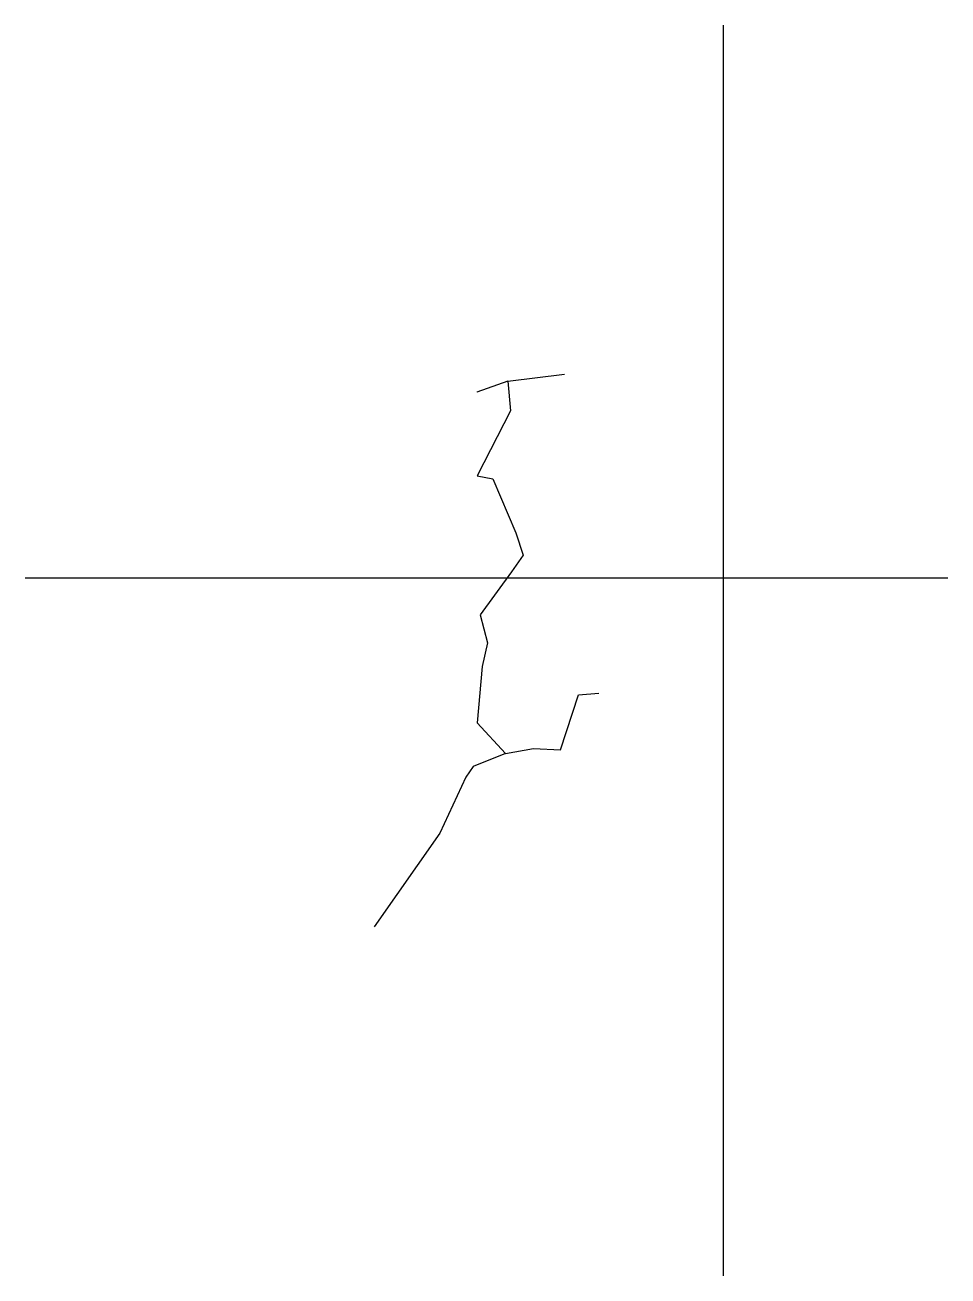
# Model space of a CAD drawing. Extents: x 0 to 132, y 0 to 179.
import ezdxf

# ---------------------------------------------------------------- set-up
doc = ezdxf.new("R2010")
doc.units = 0
doc.layers.add('CentreLine', color=5, linetype='CONTINUOUS')
doc.layers.add('Grid', color=7, linetype='CONTINUOUS')

msp = doc.modelspace()

# ---------------------------------------------------------------- linework, layer by layer
at = {"layer": 'CentreLine'}
for p, q in [((69.14, 128.19, 5.71), (77.23, 129.18)), ((69.14, 128.19, 5.71), (64.68, 126.57, 8.91)), ((69.14, 128.19, 5.71), (69.51, 123.92, 3.13)), ((64.68, 126.57, 8.91), (64.68, 126.57, 17.23)), ((69.51, 123.92, 3.13), (64.76, 114.59, 6.34)), ((64.76, 114.59, 6.34), (66.98, 114.2, 4.64)), ((66.98, 114.2, 4.64), (66.98, 114.2, 12.75)), ((66.98, 114.2, 12.75), (70.27, 106.45, 12.16)), ((70.27, 106.45, 12.16), (71.31, 103.25, 12.63)), ((71.31, 103.25, 12.63), (69.65, 100.88, 12.53)), ((69.65, 100.88, 12.53), (65.17, 94.71, 28.17)), ((65.17, 94.71, 28.17), (66.24, 90.69, 26.9)), ((66.24, 90.69, 26.9), (65.46, 87.28, 26.22)), ((65.46, 87.28, 26.22), (64.75, 79.22, 24.35)), ((76.66, 75.35, 26.34), (79.23, 83.24, 26.05)), ((79.23, 83.24, 26.05), (82.16, 83.5, 26.15)), ((64.75, 79.22, 24.35), (68.82, 74.86, 21.7)), ((68.82, 74.86, 21.7), (72.79, 75.56, 25.08)), ((72.79, 75.56, 25.08), (76.66, 75.35, 26.34)), ((68.82, 74.86, 21.7), (64.18, 72.98, 23.32)), ((64.18, 72.98, 23.32), (63.14, 71.45, 25.38)), ((63.14, 71.45, 25.38), (59.4, 63.43, 26.78)), ((59.4, 63.43, 26.78), (50, 50, 29.67))]:
    msp.add_line(p, q, dxfattribs=at)
at = {"layer": 'Grid'}
for p, q in [((100, 0), (100, 179.18)), ((0, 100), (132.16, 100))]:
    msp.add_line(p, q, dxfattribs=at)

doc.saveas('drawing.dxf')
